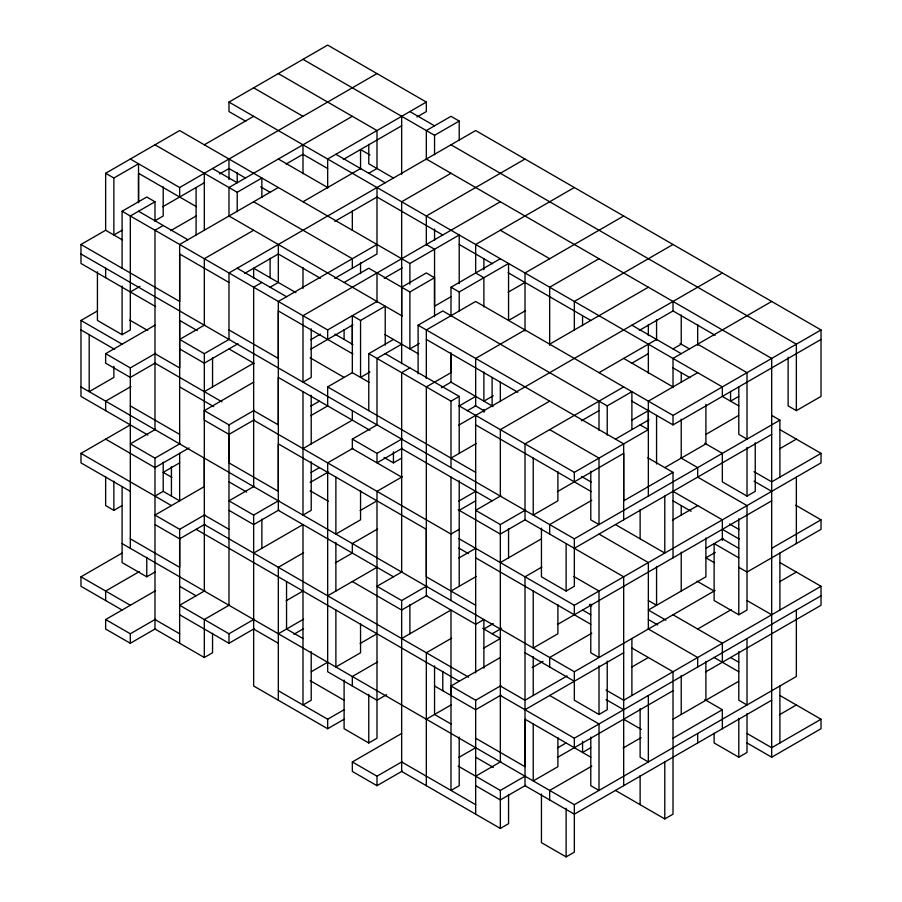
<?xml version="1.0" encoding="UTF-8"?>
<svg xmlns="http://www.w3.org/2000/svg" width="902" height="902" viewBox="0 0 902 902"><rect width="100%" height="100%" fill="white"/><g stroke="black" fill="none" stroke-linecap="round" stroke-linejoin="round"><path stroke-width="1.35" d="M155.584 306.556L80.977 263.474L80.977 244.487L105.647 230.247L122.492 239.977M105.647 230.247L105.647 173.274L179.656 130.553L409.891 263.474L459.219 234.994L459.219 283.623M138.536 202.691L138.536 163.781L113.866 178.021L113.866 234.994L122.097 230.247M122.097 268.221L122.097 211.26L146.755 197.019L154.986 201.766L154.986 221.215M154.986 562.566L154.986 466.92M154.986 429.634L154.986 230.247L163.206 225.5M154.986 496.1L163.206 491.353L163.206 462.174M171.425 495.875L171.425 466.695M179.656 537.896L179.656 643.273M204.314 486.37L204.314 353.674L229.593 339.084M228.984 433.456L228.984 605.287M228.984 179.645L228.984 159.034M253.654 486.606L253.654 287.219L261.873 282.461M286.543 581.79L286.543 629.032L302.993 638.526M386.62 694.675L376.991 700.234L327.663 671.753L327.663 462.873L352.93 448.283M310.818 415.63L327.663 405.9L327.663 386.913L352.332 372.661L352.332 315.7L360.552 320.447L385.222 306.206L385.222 345.105M360.552 320.447L360.552 377.419L369.944 371.985M368.771 410.647L368.771 353.674L393.441 339.434M402.269 476.763L376.991 491.353L376.991 738.219L368.771 742.966L344.102 728.726L344.102 680.085M401.661 363.63L401.661 287.219L426.33 272.968L434.55 277.715L434.55 316.625M434.55 277.715L409.891 291.966L409.891 348.927L419.283 343.504M418.111 373.823L418.111 325.194L442.781 310.953L607.226 405.9L631.896 391.66L631.896 429.172M426.33 785.687L426.33 652.766L451.598 638.176M426.33 378.569L426.33 329.94L475.67 301.46L673.016 415.394L821.023 329.94L821.023 396.406L796.353 410.647L788.134 405.9L788.134 357.271M426.33 244.949L426.33 216.006L525.009 159.034M434.55 665.845L434.55 714.474L451 723.979M451 477.113L451 600.54M451 353.212L451 372.661L426.33 386.913L426.33 576.806L475.67 605.287M459.219 586.3L459.219 480.698M475.67 672.915L475.67 415.394M483.889 668.168L483.889 619.527L475.67 624.274L426.33 595.794L426.33 529.327L278.323 443.874L278.323 510.34L393.441 576.806M500.339 761.953L500.339 524.581L525.607 509.991M475.67 738.219L525.009 766.7L525.009 576.806L541.854 567.076M574.337 330.403L574.337 301.46L673.016 244.487M607.226 435.08L607.226 405.9M623.677 386.913L525.009 443.874L525.009 510.34L525.009 519.834L623.677 576.806L623.677 785.687M648.346 410.647L648.346 496.1M631.896 648.019L673.016 671.753L673.016 814.179L664.785 818.926L615.457 790.434M647.749 457.776L673.016 472.366L673.016 557.819M796.353 477.113L796.353 543.568M245.829 121.285L228.984 111.566L228.984 102.073L327.663 45.1L426.33 102.073L426.33 111.566L416.938 116.989M204.314 144.794L253.654 116.313M154.986 201.766L130.316 216.006L130.316 329.94L122.097 334.687L97.427 320.447L97.427 271.818M130.316 159.034L179.656 187.515L376.991 73.581M162.8 206.738L204.314 182.768M219.592 173.962L228.984 168.527L245.434 178.021M154.986 220.753L163.206 216.006L163.206 186.827M352.332 116.313L228.984 187.515L228.984 216.694M170.625 230.709L195.892 216.119M154.986 144.794L237.215 192.273L261.873 178.021L261.873 197.482M286.148 164.017L302.993 154.287L327.663 168.527M278.323 187.515L179.656 244.487L179.656 301.46L80.977 244.487M426.33 102.073L327.663 159.034L327.663 188.214M343.301 159.496L401.661 125.806M147.939 435.057L80.977 396.406L80.977 320.447L97.427 310.953M130.316 291.966L139.945 286.408M253.654 230.247L204.314 258.727L204.314 325.194M302.993 201.766L360.552 168.527M368.568 173.398L376.991 168.527L376.991 130.553L278.323 73.581M302.993 59.34L434.55 135.3L459.219 121.06L459.219 140.509M155.584 362.829L130.316 377.419L105.647 363.168L105.647 353.674L154.986 325.194M244.634 273.43L278.323 253.981L320.435 278.301M334.879 221.328L376.991 197.019L442.781 234.994M451 173.274L401.661 201.766L401.661 315.7M105.647 353.674L130.316 367.926L155.584 353.336M204.923 324.844L179.656 339.434L204.314 353.674M269.901 287.332L278.323 282.473L278.323 244.487M130.914 386.563L105.647 401.153L105.647 410.647M376.991 244.487L278.323 301.46L278.323 358.421L228.984 329.94M334.71 278.402L376.991 253.981L376.991 187.515M238.015 343.718L204.314 363.168L179.656 348.927M344.102 282.461L368.771 268.221L409.891 291.966M500.339 201.766L302.993 315.7L302.993 382.166L311.213 377.419L311.213 328.779M130.316 491.353L80.977 462.873L80.977 453.379L130.316 424.887M384.218 278.301L402.269 267.883M204.314 391.66L253.654 363.168M155.584 429.284L130.316 443.874L154.986 458.126L180.253 443.536M310.818 339.671L320.435 334.112M122.097 211.26L327.663 329.94L376.991 301.46M574.337 187.515L475.67 244.487L475.67 273.43M254.251 419.791L228.984 434.381L204.314 420.14L204.314 410.647L253.654 382.166M310.818 349.164L352.93 324.844M451 316.388L451 287.219L500.339 258.727M105.647 439.127L154.986 467.619L189.048 447.944M204.314 410.647L228.984 424.887L254.251 410.297M451 296.713L434.55 306.206L434.55 249.234L426.33 244.487M451 287.219L459.219 291.966L508.559 263.474L508.559 320.447M163.206 472.366L179.656 462.873M105.647 476.414L105.647 505.594L113.866 510.34L122.097 505.594M401.661 344.181L376.991 358.421L376.991 424.887M623.677 216.006L525.009 272.968L525.009 331.102M310.818 406.125L319.24 401.266M508.153 292.192L525.009 282.473M204.314 486.606L154.986 515.087L179.656 529.327L204.923 514.738M409.891 367.915L401.661 372.661L401.661 572.06M599.007 258.727L549.668 287.219L549.668 345.342M508.762 320.334L525.607 310.604M122.097 610.034L80.977 586.3L80.977 576.806L121.894 553.185M302.993 448.621L352.332 420.14L352.332 410.647M254.251 486.257L228.984 500.847L253.654 515.087L278.921 500.497M525.009 329.94L475.67 358.421L475.67 405.9L467.247 410.76M204.923 524.242L179.656 538.832L154.986 524.581M401.661 477.113L352.332 448.621L352.332 439.127L377.6 424.538M441.371 387.725L451 382.166L493.112 406.475M139.336 571.597L105.647 591.047L105.647 600.54M310.818 472.592L319.24 467.732M122.097 486.606L122.097 562.566L146.755 576.806L154.986 572.06M310.209 482.435L328.26 472.017M368.771 353.674L451 401.153L459.219 396.406L459.219 453.368M549.668 344.181L648.346 287.219M278.921 509.991L253.654 524.581L228.984 510.34M352.332 439.127L376.991 453.368L402.269 438.778M458.825 406.125L475.67 396.406M155.584 628.683L130.316 643.273L105.647 629.032L105.647 619.539L155.584 590.697M402.269 448.283L376.991 462.861L376.991 453.368M493.293 395.73L483.889 401.153L483.889 371.974M384.049 457.438L393.441 462.873L401.661 458.115M458.825 425.124L722.344 272.968M253.654 553.073L302.993 524.581L302.993 704.981L311.213 700.234L311.213 651.605M639.315 330.403L673.016 310.953L715.128 335.262M105.647 619.539L130.316 633.779L155.584 619.189M204.923 590.697L179.656 605.287L228.984 633.779L254.251 619.189M360.146 510.577L376.991 500.847M451 458.115L476.267 443.525M549.668 401.153L500.339 429.634L500.339 496.1M599.007 372.661L656.566 339.434M303.591 552.723L278.323 567.313L278.323 700.234M631.501 363.405L648.346 353.674M229.593 604.938L204.314 619.527L204.314 657.513L212.545 652.766L212.545 633.317M673.016 348.927L681.236 344.181L681.236 315.001M377.6 528.989L352.332 543.568L352.332 553.073L335.476 562.792M771.684 301.46L673.016 358.421L673.016 387.601M581.384 420.817L599.007 410.647M286.148 600.777L303.591 590.697M458.825 501.072L475.67 491.353M458.825 510.577L475.67 500.847M697.686 372.661L648.346 401.153L648.346 429.871M179.656 614.781L228.984 643.273L254.251 628.683M327.663 595.794L376.991 567.313M500.937 495.75L475.67 510.34L500.339 524.581M632.099 420.028L648.944 410.297M278.323 633.779L303.591 619.189M459.219 529.327L451 534.074L253.654 420.14M615.457 439.127L648.944 419.791M293.962 634.241L303.591 628.683M402.269 571.71L376.991 586.3L401.661 600.54L426.939 585.95M459.219 405.9L574.337 472.355L648.346 429.634L640.127 424.887M557.492 491.579L623.677 453.368L623.677 519.834M631.501 400.916L673.016 424.887L821.023 339.434M458.825 558.045L475.67 548.326M525.607 519.484L500.339 534.074L458.216 509.765M738.794 396.406L730.575 401.153L730.575 391.423M426.939 595.444L401.661 610.034L352.332 581.553M591.791 500.272L549.668 524.581L549.668 534.074M706.108 434.268L738.591 415.506M311.213 671.753L327.663 662.26M360.146 643.498L376.991 633.779M451 591.047L476.267 576.457M500.339 562.566L541.245 538.945M664.785 467.619L705.905 443.874L705.905 404.276M673.016 472.366L623.677 500.847L623.677 443.874L418.111 325.194M401.661 638.526L451 610.034L451 790.434L459.219 785.687L459.219 737.058M80.977 253.981L574.337 538.821L779.903 420.14L779.903 477.113M377.6 661.91L352.332 676.5L352.332 685.994M574.337 548.315L771.684 434.381M779.508 448.858L796.353 439.127M278.323 690.74L327.663 719.232L344.102 709.727M483.889 629.021L493.293 623.598M672.407 520.183L697.686 505.594M253.654 515.087L253.654 685.994L327.663 728.726L344.102 719.232M492.109 633.768L501.512 628.344M541.448 528.166L541.448 576.806L566.118 591.047L574.337 586.3L574.337 538.821M483.495 648.245L500.339 638.526L482.717 628.344M704.733 443.198L722.344 453.368L722.344 481.86L747.014 496.1L755.245 491.353L755.245 442.724M458.825 538.595L574.337 605.287L821.023 462.873L821.023 453.368L771.684 481.86L754.061 471.678M451 695.487L451 685.994L500.339 657.513M557.492 624.511L771.684 500.847M706.108 548.202L722.953 538.483M402.269 771.097L376.991 785.687L352.332 771.447L352.332 761.953L401.661 733.473M426.33 719.221L451 704.981M705.905 557.819L715.297 552.396M451 685.994L475.67 700.234L500.937 685.644M532.225 667.581L543.049 661.335M591.791 633.193L549.668 657.513L549.668 667.006M500.937 695.138L475.67 709.727L434.55 685.994M352.332 761.953L376.991 776.194L402.269 761.604M771.684 548.326L821.023 519.834L821.023 529.327L747.014 572.06L738.794 567.313M567.121 675.925L525.009 700.234L500.339 685.994M80.977 386.913L574.337 671.753L715.128 590.472M525.009 709.727L623.677 652.766M458.825 757.432L475.67 747.713M631.501 667.232L648.346 657.513M697.686 629.021L731.375 609.572M779.508 581.779L796.353 572.06M738.794 557.819L714.125 543.568L714.125 600.54L738.794 614.781L747.014 610.034L747.014 505.594L697.686 477.113L697.686 467.619L680.83 457.889M475.67 776.194L500.937 761.604M574.337 671.753L574.337 700.234L599.007 714.474L607.226 709.727L607.226 661.098M705.499 671.99L821.023 605.287L821.023 586.3L623.677 700.234L606.054 690.064M557.492 747.938L565.915 743.079M500.339 695.487L574.337 738.219L821.023 595.794M458.216 766.125L500.339 790.434L525.607 775.844M557.492 757.432L673.016 690.74M525.607 785.338L500.339 799.927L475.67 785.687M590.787 747.713L582.568 752.46L582.568 741.343M591.791 766.125L549.668 790.434L549.668 799.927M623.079 748.062L641.13 737.633M673.016 719.221L705.905 700.234L705.905 661.335M706.108 700.121L738.591 681.36M401.661 600.54L401.661 771.447L500.339 828.419L508.559 823.673L508.559 794.493M673.016 738.219L722.344 709.727L722.344 728.726M122.097 543.579L574.337 804.674L796.353 676.5L796.353 610.034M771.684 700.234L574.337 814.168L525.009 785.687L525.009 719.221L590.787 757.206M779.508 714.711L796.353 704.981M541.448 794.031L541.448 842.66L566.118 856.9L574.337 852.153L574.337 804.674M714.125 733.236L714.125 742.966L738.794 757.206L747.014 752.46L747.014 713.55M747.014 742.966L771.684 757.206L821.023 728.726L821.023 719.232L771.684 747.713L747.014 733.473M459.219 121.06L451 116.313L426.33 130.553L426.33 159.733M821.023 329.94L475.67 130.553L228.984 272.968L228.984 339.434M409.891 111.566L434.55 125.806M451 144.794L796.353 344.181L796.353 410.647M426.33 159.034L771.684 358.421L771.684 757.206M253.654 87.821L302.993 116.313M369.944 154.964L360.552 149.54L360.552 168.99M500.339 230.247L549.668 258.727M697.686 344.181L747.014 372.661L747.014 439.127L738.794 434.381L738.794 387.138M393.441 178.021L368.771 163.781L368.771 144.331M680.063 343.504L689.455 348.927M335.882 154.287L385.222 182.768M631.896 325.194L681.236 353.674M228.984 102.073L722.344 386.913L722.344 396.406L738.794 405.9M771.684 415.394L779.903 420.14M459.219 244.487L492.515 263.711M508.153 272.742L590.787 320.447M673.016 367.915L689.861 377.645M779.903 429.634L821.023 453.368M278.323 159.034L327.663 187.515M475.67 272.968L483.889 277.715L483.889 306.894M623.677 358.421L673.016 386.913M260.701 186.838L270.499 192.498M212.545 168.527L237.215 182.768M754.061 481.183L771.684 491.353M795.756 505.244L821.023 519.834M253.654 201.766L352.332 258.727L352.332 268.221M228.984 216.006L402.269 316.05M138.739 173.398L196.501 206.738M426.33 339.434L517.782 392.235M673.016 491.353L722.344 519.834L722.344 540.445M729.571 524.006L739.2 529.564M105.647 173.274L113.866 178.021M384.816 334.462L418.505 353.911M549.668 429.634L599.007 458.115L599.007 524.581L590.787 519.834L590.787 471.205M673.016 500.847L691.067 511.265M722.344 529.327L739.2 539.058M779.903 562.566L821.023 586.3M295.946 292.643L253.654 268.221L253.654 277.951M722.344 538.821L738.794 548.326M138.536 211.26L187.875 239.74M237.215 268.221L286.543 296.713M385.222 353.674L459.219 396.406M475.061 405.55L484.69 411.109M334.879 334.112L352.93 344.53M581.564 476.527L591.182 482.085M228.984 282.461L179.656 253.981L179.656 367.926L154.986 353.674M352.93 354.024L278.323 310.953L278.323 424.887L253.654 410.647M475.67 424.887L591.182 491.579M706.108 557.932L714.531 562.792M352.332 372.661L369.177 382.392M615.457 524.581L664.785 553.061L664.785 496.1M747.014 600.54L771.684 614.781M310.209 357.846L343.899 377.295M697.077 581.204L714.125 591.047M599.007 534.074L648.346 562.566L648.346 629.258M327.663 386.913L475.67 472.366M197.267 330.617L179.656 320.447L179.656 443.874M228.984 348.927L254.251 363.517M369.944 430.31L278.323 377.419L278.323 491.353L228.984 462.873L228.984 424.887M401.661 448.621L492.109 500.847M648.346 600.54L656.566 605.287L656.566 566.388M673.016 614.781L722.344 643.273L722.344 662.26M665.969 620.204L648.346 610.034L705.905 576.806L705.905 537.896M730.575 657.513L738.794 662.26M129.708 320.097L147.759 330.515M573.74 576.457L599.007 591.047L599.007 657.513L590.787 652.766L590.787 604.126M648.346 619.527L657.738 624.962M713.922 657.389L738.794 671.753M779.903 695.487L821.023 719.232M648.346 629.021L697.686 657.513L697.686 667.006M589.378 604.475L591.791 605.862M80.977 320.447L121.894 344.068M154.986 363.168L221.937 401.83M582.568 610.034L590.787 614.781M80.977 329.94L114.667 349.39M179.656 386.913L213.718 406.577M458.825 548.089L468.454 553.648M475.67 557.819L590.787 624.274M704.733 699.557L722.344 709.727M310.209 490.778L328.26 501.196M130.316 405.9L179.656 434.381M228.984 481.86L246.607 492.03M525.009 652.766L574.337 681.247M606.054 699.557L623.677 709.727M623.677 719.221L641.299 729.402M163.409 472.479L171.831 477.338M549.668 695.487L599.007 723.968L599.007 790.434L590.787 785.687L590.787 737.058M163.206 491.353L179.656 500.847M204.314 515.087L228.984 529.327M80.977 453.379L171.425 505.594M204.314 524.581L468.623 677.177M196.095 529.327L459.219 681.247M130.316 538.832L179.656 567.313L179.656 529.327M179.656 586.3L196.095 595.794M253.654 629.032L278.323 643.273M475.67 757.206L493.293 767.376M310.209 680.672L343.899 700.121M80.977 576.806L130.316 605.287M154.986 619.539L179.656 633.779M401.661 761.953L475.67 804.674M204.314 657.513L154.986 629.032L154.986 562.329M779.903 553.073L779.903 610.034M779.903 685.994L779.903 742.966M747.014 447.471L747.014 496.1M747.014 638.526L747.014 704.981L738.794 700.234L738.794 651.605M738.794 518.673L738.794 614.781M738.794 718.296L738.794 757.206M697.686 324.495L697.686 345.342M697.686 733.473L697.686 742.966M681.236 372.661L681.236 382.392M681.236 419.216L681.236 458.115M681.236 505.594L681.236 515.324M681.236 552.137L681.236 591.047M681.236 675.575L681.236 714.474M673.016 301.46L673.016 310.953M673.016 415.394L673.016 424.887M664.785 761.953L664.785 818.926M656.566 319.522L656.566 340.358M656.566 415.394L656.566 464.023M648.346 324.495L648.346 335.612M648.346 344.181L648.346 373.36M648.346 695.487L648.346 761.953L640.127 757.206L640.127 708.577M640.127 509.641L640.127 538.821M640.127 775.506L640.127 804.674M631.896 638.515L631.896 695.487M599.007 401.153L599.007 430.333M599.007 665.845L599.007 714.474M582.568 315.925L582.568 325.656M574.337 472.355L574.337 481.86M574.337 605.287L574.337 614.781M574.337 738.219L574.337 747.713M566.118 543.805L566.118 591.047M566.118 808.271L566.118 856.9M557.898 471.667L557.898 500.847L533.229 515.087L533.229 458.115M557.898 604.588L557.898 633.768L533.229 648.019L533.229 591.047M557.898 737.52L557.898 766.7L533.229 780.94L533.229 723.968M533.229 656.588L533.229 695.487M508.559 528.64L508.559 557.819M500.339 382.166L500.339 401.615M500.339 790.434L500.339 828.419M492.109 377.408L492.109 406.588M483.889 258.727L483.889 269.845M483.889 409.485L483.889 412.27M475.67 700.234L475.67 814.179M459.219 291.966L459.219 311.415M451 352.986L451 382.166M451 401.153L451 467.619M442.781 671.291L442.781 690.74M434.55 135.3L434.55 154.749M434.55 229.085L434.55 240.203M409.891 263.474L409.891 284.322M409.891 604.599L409.891 633.768M401.661 116.313L401.661 174.436M393.441 451.755L393.441 462.873M376.991 272.968L376.991 302.147M376.991 776.194L376.991 785.687M368.771 694.337L368.771 742.966M360.552 262.55L360.552 273.667M360.552 490.654L360.552 519.834L335.882 534.074L335.882 477.113M360.552 623.586L360.552 652.766L335.882 667.006L335.882 610.034M352.332 210.797L352.332 230.247M352.332 324.731L352.332 344.181M344.102 329.715L344.102 339.434M335.882 542.418L335.882 591.047M327.663 329.94L327.663 339.434M327.663 719.232L327.663 728.726M311.213 395.245L311.213 443.874M311.213 461.711L311.213 510.34L302.993 515.087L302.993 391.66M302.993 144.794L302.993 173.736M302.993 267.533L302.993 288.369M270.104 258.265L270.104 277.726M261.873 519.146L261.873 548.326M237.215 172.586L237.215 182.305M237.215 192.273L237.215 211.722M228.984 633.779L228.984 643.273M212.545 357.733L212.545 386.913M204.314 173.274L204.314 230.247M204.314 458.126L204.314 591.047M196.095 187.751L196.095 234.994M179.656 187.515L179.656 197.019M179.656 453.379L179.656 500.621M154.986 458.126L154.986 467.619M146.755 557.357L146.755 576.806M138.536 173.274L138.536 202.454M130.316 367.926L130.316 548.326M130.316 633.779L130.316 643.273M122.097 286.058L122.097 334.687M113.866 366.302L113.866 377.419L89.197 391.66L89.197 334.687M113.866 481.161L113.866 510.34M105.647 268.221L105.647 277.726"/></g></svg>
